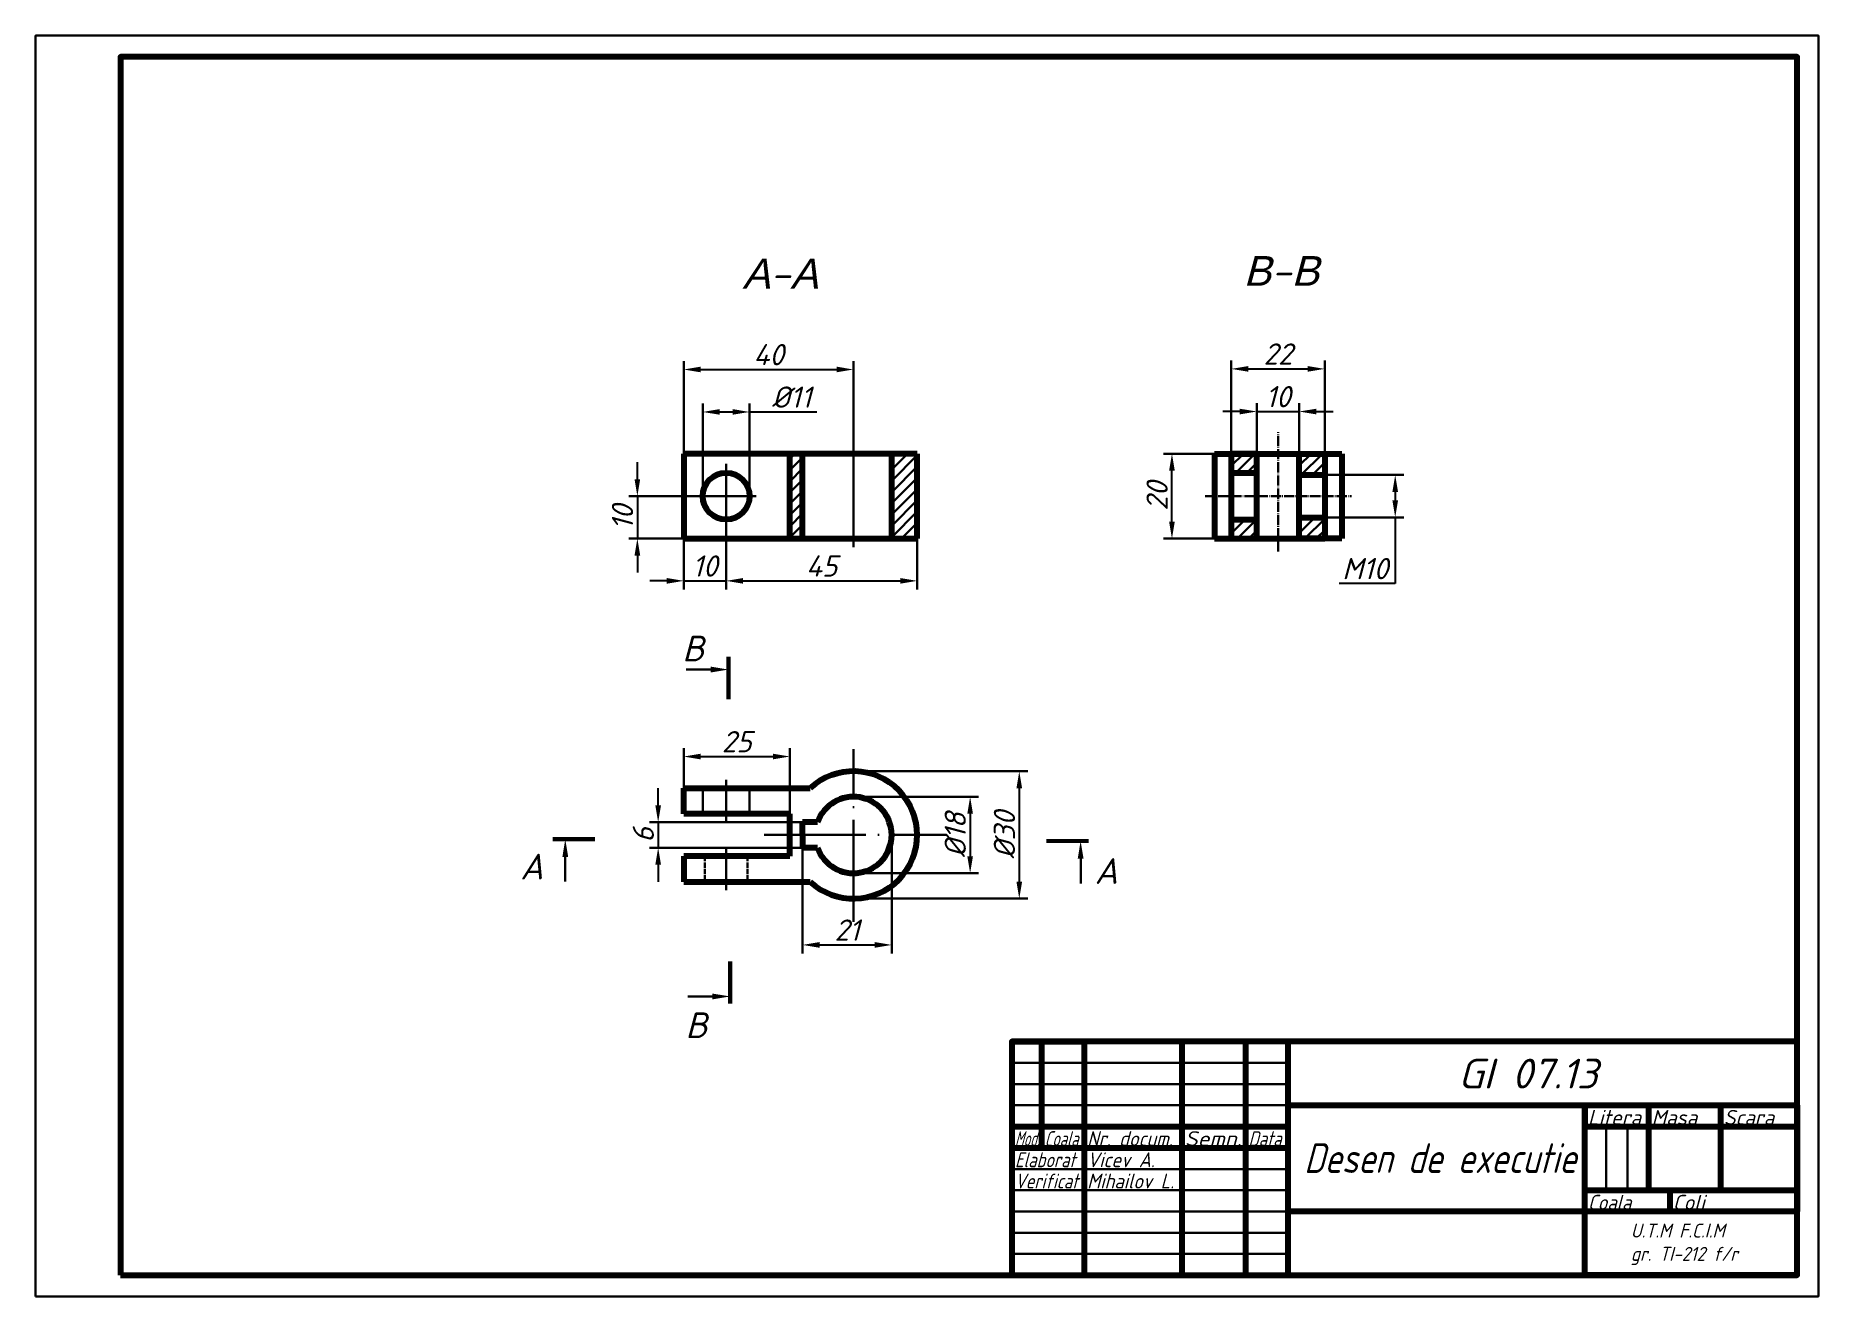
# Model space of a CAD drawing. Header units: inches. Extents: x -210 to 210, y 0 to 297.
import ezdxf
from ezdxf.enums import TextEntityAlignment as Align

# ---------------------------------------------------------------- set-up
doc = ezdxf.new("R2010")
doc.units = ezdxf.units.IN
doc.header["$MEASUREMENT"] = 0
doc.linetypes.add('ACAD_ISO02W100', pattern=[15, 12, -3])
doc.linetypes.add('ACAD_ISO04W100', pattern=[30, 24, -3, 0, -3])
for name, color, linetype, lineweight in [('axe', 130, 'ACAD_ISO04W100', 30), ('contur', 10, 'Continuous', 80), ('cote', 170, 'Continuous', 30), ('hasuta', 30, 'Continuous', 30), ('invisible', 220, 'ACAD_ISO02W100', 30), ('subtire', 70, 'Continuous', 30)]:
    doc.layers.add(name, color=color, linetype=linetype, lineweight=lineweight)
doc.layers.add('text', color=7, linetype='Continuous')
doc.styles.get("Standard").update_dxf_attribs({"font": 'isocpeur.ttf', "oblique": 15})
doc.dimstyles.new('ISO-25', dxfattribs={"dimtxt": 5, "dimasz": 4, "dimexe": 2, "dimexo": 0, "dimgap": 1, "dimtad": 1, "dimtoh": 1, "dimdec": 0, "dimtxsty": 'Standard', "dimcen": 4, "dimadec": 0, "dimazin": 0, "dimtfac": 1, "dimtdec": 0, "dimtmove": 0, "dimatfit": 3, "dimldrblk": 'DOTSMALL', "dimfxl": 1, "dimlwd": 25, "dimlwe": 30, "dimarcsym": 1})

# ---------------------------------------------------------------- blocks, each defined once
blk = doc.blocks.new('*D2')
at = {"layer": 'cote', "color": 0, "lineweight": 30, "ltscale": 0.1, "transparency": 16777216}
for p, q in [((-17.32, 117.69), (12.16, 117.69)), ((-17.32, 99.69), (12.16, 99.69))]:
    blk.add_line(p, q, dxfattribs=at)
at = {"layer": 'cote', "color": 0, "lineweight": 25, "ltscale": 0.1, "transparency": 16777216}
blk.add_line((10.16, 113.69), (10.16, 103.69), dxfattribs=at)
at = {"layer": 'cote', "color": 0, "ltscale": 0.1, "transparency": 16777216}
for points in [[(9.5, 113.69), (10.83, 113.69), (10.16, 117.69)], [(9.5, 103.69), (10.83, 103.69), (10.16, 99.69)]]:
    blk.add_solid(points, dxfattribs=at)
at = {"layer": 'Defpoints', "color": 0, "ltscale": 0.1, "transparency": 16777216}
for p in [(-17.32, 117.69), (-17.32, 99.69), (10.16, 99.69)]:
    blk.add_point(p, dxfattribs=at)
at = {"layer": 'cote', "color": 0, "ltscale": 0.1, "transparency": 16777216, "insert": (6.66, 108.69), "char_height": 5, "attachment_point": 5, "rotation": 90}
blk.add_mtext('%%C18', dxfattribs=at)
blk = doc.blocks.new('_DotSmall')
at = {"color": 0, "linetype": 'ByBlock', "const_width": 0.5}
blk.add_lwpolyline([(-0.0625, 0, 1), (0.0625, 0, 1)], format="xyb", close=True, dxfattribs=at)
blk = doc.blocks.new('*D3')
at = {"layer": 'cote', "color": 0, "lineweight": 30, "ltscale": 0.1, "transparency": 16777216}
for p, q in [((-17.32, 123.69), (23.74, 123.69)), ((-17.32, 93.69), (23.74, 93.69))]:
    blk.add_line(p, q, dxfattribs=at)
at = {"layer": 'cote', "color": 0, "lineweight": 25, "ltscale": 0.1, "transparency": 16777216}
blk.add_line((21.74, 119.69), (21.74, 97.69), dxfattribs=at)
at = {"layer": 'cote', "color": 0, "ltscale": 0.1, "transparency": 16777216}
for points in [[(21.08, 119.69), (22.41, 119.69), (21.74, 123.69)], [(21.08, 97.69), (22.41, 97.69), (21.74, 93.69)]]:
    blk.add_solid(points, dxfattribs=at)
at = {"layer": 'Defpoints', "color": 0, "ltscale": 0.1, "transparency": 16777216}
for p in [(-17.32, 123.69), (-17.32, 93.69), (21.74, 93.69)]:
    blk.add_point(p, dxfattribs=at)
at = {"layer": 'cote', "color": 0, "ltscale": 0.1, "transparency": 16777216, "insert": (18.24, 108.69), "char_height": 5, "attachment_point": 5, "rotation": 90}
blk.add_mtext('%%C30', dxfattribs=at)
blk = doc.blocks.new('*D4')
at = {"layer": 'cote', "color": 0, "lineweight": 25, "ltscale": 0.1, "transparency": 16777216}
for p, q in [((-63.34, 115.69), (-63.34, 119.69)), ((-63.34, 111.69), (-63.34, 105.69)), ((-63.34, 101.69), (-63.34, 97.69))]:
    blk.add_line(p, q, dxfattribs=at)
at = {"layer": 'cote', "color": 0, "lineweight": 30, "ltscale": 0.1, "transparency": 16777216}
for p, q in [((-29.32, 111.69), (-65.34, 111.69)), ((-29.32, 105.69), (-65.34, 105.69))]:
    blk.add_line(p, q, dxfattribs=at)
at = {"layer": 'cote', "color": 0, "ltscale": 0.1, "transparency": 16777216}
for points in [[(-64.01, 115.69), (-62.67, 115.69), (-63.34, 111.69)], [(-64.01, 101.69), (-62.67, 101.69), (-63.34, 105.69)]]:
    blk.add_solid(points, dxfattribs=at)
at = {"layer": 'Defpoints', "color": 0, "ltscale": 0.1, "transparency": 16777216}
for p in [(-29.32, 111.69), (-63.34, 105.69), (-29.32, 105.69)]:
    blk.add_point(p, dxfattribs=at)
at = {"layer": 'cote', "color": 0, "ltscale": 0.1, "transparency": 16777216, "insert": (-66.84, 108.69), "char_height": 5, "attachment_point": 5, "rotation": 90}
blk.add_mtext('6', dxfattribs=at)
blk = doc.blocks.new('*D5')
at = {"layer": 'cote', "color": 0, "lineweight": 30, "ltscale": 0.1, "transparency": 16777216}
for p, q in [((93.7, 193.51), (112.31, 193.51)), ((93.7, 183.51), (112.31, 183.51))]:
    blk.add_line(p, q, dxfattribs=at)
at = {"layer": 'cote', "color": 0, "lineweight": 25, "ltscale": 0.1, "transparency": 16777216}
for p, q in [((110.31, 189.51), (110.31, 187.51)), ((110.31, 183.51), (110.31, 167.94)), ((110.31, 167.94), (97.13, 167.94))]:
    blk.add_line(p, q, dxfattribs=at)
at = {"layer": 'cote', "color": 0, "ltscale": 0.1, "transparency": 16777216}
for points in [[(109.65, 189.51), (110.98, 189.51), (110.31, 193.51)], [(109.65, 187.51), (110.98, 187.51), (110.31, 183.51)]]:
    blk.add_solid(points, dxfattribs=at)
at = {"layer": 'Defpoints', "color": 0, "ltscale": 0.1, "transparency": 16777216}
for p in [(93.7, 193.51), (93.7, 183.51), (110.31, 183.51)]:
    blk.add_point(p, dxfattribs=at)
at = {"layer": 'cote', "color": 0, "ltscale": 0.1, "transparency": 16777216, "insert": (103.22, 171.44), "char_height": 5, "attachment_point": 5}
blk.add_mtext('М10', dxfattribs=at)
blk = doc.blocks.new('*D6')
at = {"layer": 'cote', "color": 0, "lineweight": 30, "ltscale": 0.1, "transparency": 16777216}
for p, q in [((-52.82, 188.51), (-52.82, 210.35)), ((-41.82, 188.51), (-41.82, 210.35))]:
    blk.add_line(p, q, dxfattribs=at)
at = {"layer": 'cote', "color": 0, "lineweight": 25, "ltscale": 0.1, "transparency": 16777216}
for p, q in [((-48.82, 208.35), (-45.82, 208.35)), ((-41.82, 208.35), (-25.98, 208.35))]:
    blk.add_line(p, q, dxfattribs=at)
at = {"layer": 'cote', "color": 0, "ltscale": 0.1, "transparency": 16777216}
for points in [[(-48.82, 209.02), (-48.82, 207.69), (-52.82, 208.35)], [(-45.82, 209.02), (-45.82, 207.69), (-41.82, 208.35)]]:
    blk.add_solid(points, dxfattribs=at)
at = {"layer": 'Defpoints', "color": 0, "ltscale": 0.1, "transparency": 16777216}
for p in [(-41.82, 208.35), (-52.82, 188.51), (-41.82, 188.51)]:
    blk.add_point(p, dxfattribs=at)
at = {"layer": 'cote', "color": 0, "ltscale": 0.1, "transparency": 16777216, "insert": (-31.9, 211.85), "char_height": 5, "attachment_point": 5}
blk.add_mtext('%%C11', dxfattribs=at)
blk = doc.blocks.new('*D7')
at = {"layer": 'cote', "color": 0, "lineweight": 30, "ltscale": 0.1, "transparency": 16777216}
for p, q in [((71.7, 198.51), (71.7, 220.5)), ((93.7, 198.51), (93.7, 220.5))]:
    blk.add_line(p, q, dxfattribs=at)
at = {"layer": 'cote', "color": 0, "lineweight": 25, "ltscale": 0.1, "transparency": 16777216}
blk.add_line((75.7, 218.5), (89.7, 218.5), dxfattribs=at)
at = {"layer": 'cote', "color": 0, "ltscale": 0.1, "transparency": 16777216}
for points in [[(75.7, 219.16), (75.7, 217.83), (71.7, 218.5)], [(89.7, 219.16), (89.7, 217.83), (93.7, 218.5)]]:
    blk.add_solid(points, dxfattribs=at)
at = {"layer": 'Defpoints', "color": 0, "ltscale": 0.1, "transparency": 16777216}
for p in [(93.7, 218.5), (71.7, 198.51), (93.7, 198.51)]:
    blk.add_point(p, dxfattribs=at)
at = {"layer": 'cote', "color": 0, "ltscale": 0.1, "transparency": 16777216, "insert": (82.7, 222), "char_height": 5, "attachment_point": 5}
blk.add_mtext('22', dxfattribs=at)
blk = doc.blocks.new('*D8')
at = {"layer": 'cote', "color": 0, "lineweight": 30, "ltscale": 0.1, "transparency": 16777216}
for p, q in [((-47.32, 178.51), (-47.32, 166.56)), ((-2.32, 178.51), (-2.32, 166.56))]:
    blk.add_line(p, q, dxfattribs=at)
at = {"layer": 'cote', "color": 0, "lineweight": 25, "ltscale": 0.1, "transparency": 16777216}
blk.add_line((-43.32, 168.56), (-6.32, 168.56), dxfattribs=at)
at = {"layer": 'cote', "color": 0, "ltscale": 0.1, "transparency": 16777216}
for points in [[(-43.32, 169.23), (-43.32, 167.89), (-47.32, 168.56)], [(-6.32, 169.23), (-6.32, 167.89), (-2.32, 168.56)]]:
    blk.add_solid(points, dxfattribs=at)
at = {"layer": 'Defpoints', "color": 0, "ltscale": 0.1, "transparency": 16777216}
for p in [(-47.32, 178.51), (-2.32, 178.51), (-2.32, 168.56)]:
    blk.add_point(p, dxfattribs=at)
at = {"layer": 'cote', "color": 0, "ltscale": 0.1, "transparency": 16777216, "insert": (-24.82, 172.06), "char_height": 5, "attachment_point": 5}
blk.add_mtext('45', dxfattribs=at)
blk = doc.blocks.new('*D9')
at = {"layer": 'cote', "color": 0, "lineweight": 25, "ltscale": 0.1, "transparency": 16777216}
for p, q in [((-68.24, 192.51), (-68.24, 196.51)), ((-68.24, 188.51), (-68.24, 178.51)), ((-68.24, 174.51), (-68.24, 170.51))]:
    blk.add_line(p, q, dxfattribs=at)
at = {"layer": 'cote', "color": 0, "lineweight": 30, "ltscale": 0.1, "transparency": 16777216}
for p, q in [((-47.33, 188.51), (-70.24, 188.51)), ((-57.32, 178.51), (-70.24, 178.51))]:
    blk.add_line(p, q, dxfattribs=at)
at = {"layer": 'cote', "color": 0, "ltscale": 0.1, "transparency": 16777216}
for points in [[(-68.91, 192.51), (-67.57, 192.51), (-68.24, 188.51)], [(-68.91, 174.51), (-67.57, 174.51), (-68.24, 178.51)]]:
    blk.add_solid(points, dxfattribs=at)
at = {"layer": 'Defpoints', "color": 0, "ltscale": 0.1, "transparency": 16777216}
for p in [(-47.33, 188.51), (-68.24, 178.51), (-57.32, 178.51)]:
    blk.add_point(p, dxfattribs=at)
at = {"layer": 'cote', "color": 0, "ltscale": 0.1, "transparency": 16777216, "insert": (-71.74, 183.51), "char_height": 5, "attachment_point": 5, "rotation": 90}
blk.add_mtext('10', dxfattribs=at)
blk = doc.blocks.new('*D10')
at = {"layer": 'cote', "color": 0, "lineweight": 30, "ltscale": 0.1, "transparency": 16777216}
for p, q in [((-47.32, 188.38), (-47.32, 166.56)), ((-57.32, 178.51), (-57.32, 166.56))]:
    blk.add_line(p, q, dxfattribs=at)
at = {"layer": 'cote', "color": 0, "lineweight": 25, "ltscale": 0.1, "transparency": 16777216}
for p, q in [((-61.32, 168.56), (-65.32, 168.56)), ((-57.32, 168.56), (-47.32, 168.56)), ((-43.32, 168.56), (-39.32, 168.56))]:
    blk.add_line(p, q, dxfattribs=at)
at = {"layer": 'cote', "color": 0, "ltscale": 0.1, "transparency": 16777216}
for points in [[(-61.32, 169.23), (-61.32, 167.89), (-57.32, 168.56)], [(-43.32, 169.23), (-43.32, 167.89), (-47.32, 168.56)]]:
    blk.add_solid(points, dxfattribs=at)
at = {"layer": 'Defpoints', "color": 0, "ltscale": 0.1, "transparency": 16777216}
for p in [(-47.32, 188.38), (-57.32, 178.51), (-47.32, 168.56)]:
    blk.add_point(p, dxfattribs=at)
at = {"layer": 'cote', "color": 0, "ltscale": 0.1, "transparency": 16777216, "insert": (-52.32, 172.06), "char_height": 5, "attachment_point": 5}
blk.add_mtext('10', dxfattribs=at)
blk = doc.blocks.new('*D11')
at = {"layer": 'cote', "color": 0, "lineweight": 30, "ltscale": 0.1, "transparency": 16777216}
for p, q in [((-29.32, 108.69), (-29.32, 80.79)), ((-8.32, 108.69), (-8.32, 80.79))]:
    blk.add_line(p, q, dxfattribs=at)
at = {"layer": 'cote', "color": 0, "lineweight": 25, "ltscale": 0.1, "transparency": 16777216}
blk.add_line((-25.32, 82.79), (-12.32, 82.79), dxfattribs=at)
at = {"layer": 'cote', "color": 0, "ltscale": 0.1, "transparency": 16777216}
for points in [[(-25.32, 83.46), (-25.32, 82.12), (-29.32, 82.79)], [(-12.32, 83.46), (-12.32, 82.12), (-8.32, 82.79)]]:
    blk.add_solid(points, dxfattribs=at)
at = {"layer": 'Defpoints', "color": 0, "ltscale": 0.1, "transparency": 16777216}
for p in [(-29.32, 108.69), (-8.32, 108.69), (-8.32, 82.79)]:
    blk.add_point(p, dxfattribs=at)
at = {"layer": 'cote', "color": 0, "ltscale": 0.1, "transparency": 16777216, "insert": (-18.82, 86.29), "char_height": 5, "attachment_point": 5}
blk.add_mtext('21', dxfattribs=at)
blk = doc.blocks.new('*D12')
at = {"layer": 'cote', "color": 0, "lineweight": 30, "ltscale": 0.1, "transparency": 16777216}
for p, q in [((67.7, 198.51), (55.71, 198.51)), ((67.7, 178.51), (55.71, 178.51))]:
    blk.add_line(p, q, dxfattribs=at)
at = {"layer": 'cote', "color": 0, "lineweight": 25, "ltscale": 0.1, "transparency": 16777216}
blk.add_line((57.71, 182.51), (57.71, 194.51), dxfattribs=at)
at = {"layer": 'cote', "color": 0, "ltscale": 0.1, "transparency": 16777216}
for points in [[(57.04, 194.51), (58.38, 194.51), (57.71, 198.51)], [(57.04, 182.51), (58.38, 182.51), (57.71, 178.51)]]:
    blk.add_solid(points, dxfattribs=at)
at = {"layer": 'Defpoints', "color": 0, "ltscale": 0.1, "transparency": 16777216}
for p in [(57.71, 198.51), (67.7, 198.51), (67.7, 178.51)]:
    blk.add_point(p, dxfattribs=at)
at = {"layer": 'cote', "color": 0, "ltscale": 0.1, "transparency": 16777216, "insert": (54.21, 188.51), "char_height": 5, "attachment_point": 5, "rotation": 90}
blk.add_mtext('20', dxfattribs=at)
blk = doc.blocks.new('*D13')
at = {"layer": 'cote', "color": 0, "lineweight": 30, "ltscale": 0.1, "transparency": 16777216}
for p, q in [((77.7, 198.51), (77.7, 210.45)), ((87.7, 198.51), (87.7, 210.45))]:
    blk.add_line(p, q, dxfattribs=at)
at = {"layer": 'cote', "color": 0, "lineweight": 25, "ltscale": 0.1, "transparency": 16777216}
for p, q in [((73.7, 208.45), (69.7, 208.45)), ((77.7, 208.45), (87.7, 208.45)), ((91.7, 208.45), (95.7, 208.45))]:
    blk.add_line(p, q, dxfattribs=at)
at = {"layer": 'cote', "color": 0, "ltscale": 0.1, "transparency": 16777216}
for points in [[(73.7, 209.11), (73.7, 207.78), (77.7, 208.45)], [(91.7, 209.11), (91.7, 207.78), (87.7, 208.45)]]:
    blk.add_solid(points, dxfattribs=at)
at = {"layer": 'Defpoints', "color": 0, "ltscale": 0.1, "transparency": 16777216}
for p in [(87.7, 208.45), (77.7, 198.51), (87.7, 198.51)]:
    blk.add_point(p, dxfattribs=at)
at = {"layer": 'cote', "color": 0, "ltscale": 0.1, "transparency": 16777216, "insert": (82.7, 211.95), "char_height": 5, "attachment_point": 5}
blk.add_mtext('10', dxfattribs=at)
blk = doc.blocks.new('*D14')
at = {"layer": 'cote', "color": 0, "lineweight": 30, "ltscale": 0.1, "transparency": 16777216}
for p, q in [((-57.32, 198.51), (-57.32, 220.35)), ((-17.32, 198.51), (-17.32, 220.35))]:
    blk.add_line(p, q, dxfattribs=at)
at = {"layer": 'cote', "color": 0, "lineweight": 25, "ltscale": 0.1, "transparency": 16777216}
blk.add_line((-53.32, 218.35), (-21.32, 218.35), dxfattribs=at)
at = {"layer": 'cote', "color": 0, "ltscale": 0.1, "transparency": 16777216}
for points in [[(-53.32, 219.02), (-53.32, 217.69), (-57.32, 218.35)], [(-21.32, 219.02), (-21.32, 217.69), (-17.32, 218.35)]]:
    blk.add_solid(points, dxfattribs=at)
at = {"layer": 'Defpoints', "color": 0, "ltscale": 0.1, "transparency": 16777216}
for p in [(-17.32, 218.35), (-57.32, 198.51), (-17.32, 198.51)]:
    blk.add_point(p, dxfattribs=at)
at = {"layer": 'cote', "color": 0, "ltscale": 0.1, "transparency": 16777216, "insert": (-37.32, 221.85), "char_height": 5, "attachment_point": 5}
blk.add_mtext('40', dxfattribs=at)
blk = doc.blocks.new('*D15')
at = {"layer": 'cote', "color": 0, "lineweight": 30, "ltscale": 0.1, "transparency": 16777216}
for p, q in [((-57.32, 119.69), (-57.32, 129.17)), ((-32.32, 113.69), (-32.32, 129.17))]:
    blk.add_line(p, q, dxfattribs=at)
at = {"layer": 'cote', "color": 0, "lineweight": 25, "ltscale": 0.1, "transparency": 16777216}
blk.add_line((-53.32, 127.17), (-36.32, 127.17), dxfattribs=at)
at = {"layer": 'cote', "color": 0, "ltscale": 0.1, "transparency": 16777216}
for points in [[(-53.32, 127.84), (-53.32, 126.5), (-57.32, 127.17)], [(-36.32, 127.84), (-36.32, 126.5), (-32.32, 127.17)]]:
    blk.add_solid(points, dxfattribs=at)
at = {"layer": 'Defpoints', "color": 0, "ltscale": 0.1, "transparency": 16777216}
for p in [(-32.32, 127.17), (-57.32, 119.69), (-32.32, 113.69)]:
    blk.add_point(p, dxfattribs=at)
at = {"layer": 'cote', "color": 0, "ltscale": 0.1, "transparency": 16777216, "insert": (-44.82, 130.67), "char_height": 5, "attachment_point": 5}
blk.add_mtext('25', dxfattribs=at)

msp = doc.modelspace()

# ---------------------------------------------------------------- hatches: boundary and pattern name
at = {"layer": 'cote'}
h = msp.add_hatch(color=256, dxfattribs=at)
h.dxf.hatch_style = 1
h.paths.add_polyline_path([(-50.94, 148.35), (-50.94, 146.98), (-46.76, 147.66)])
h = msp.add_hatch(color=256, dxfattribs=at)
h.dxf.hatch_style = 1
h.paths.add_polyline_path([(-85.9, 103.53), (-84.54, 103.53), (-85.22, 107.71)])
h = msp.add_hatch(color=256, dxfattribs=at)
h.dxf.hatch_style = 1
h.paths.add_polyline_path([(35.51, 103.1), (36.88, 103.1), (36.19, 107.27)])
h = msp.add_hatch(color=256, dxfattribs=at)
h.dxf.hatch_style = 1
h.paths.add_polyline_path([(-50.56, 71.33), (-50.56, 69.96), (-46.38, 70.65)])
at = {"layer": 'hasuta', "ltscale": 0.1}
h = msp.add_hatch(dxfattribs=at)
h.set_pattern_fill('ANSI31', color=256, scale=15)
h.set_pattern_definition([(45, (64.7052, 0), (-1.325825, 1.325825), [])])
h.paths.add_polyline_path([(-29.32, 198.51), (-32.32, 198.51), (-32.32, 178.51), (-29.32, 178.51)])
h.paths.add_polyline_path([(-2.32, 198.51), (-8.32, 198.51), (-8.32, 178.51), (-2.32, 178.51)])
h = msp.add_hatch(dxfattribs=at)
h.set_pattern_fill('ANSI31', color=256, scale=15)
h.set_pattern_definition([(45, (13.958, 0), (-1.325825, 1.325825), [])])
h.paths.add_polyline_path([(71.7, 198.51), (71.7, 194.01), (77.7, 194.01), (77.7, 198.51)])
h.paths.add_polyline_path([(71.7, 183.01), (71.7, 178.51), (77.7, 178.51), (77.7, 183.01)])
h.paths.add_polyline_path([(93.7, 183.51), (87.7, 183.51), (87.7, 178.51), (93.7, 178.51)])
h.paths.add_polyline_path([(93.7, 193.51), (93.7, 198.51), (87.7, 198.51), (87.7, 193.51)])

# ---------------------------------------------------------------- linework, layer by layer
at = {"layer": 'axe', "ltscale": 0.1}
for p, q in [((82.7, 175.51), (82.7, 203.61)), ((65.51, 188.51), (100.03, 188.51))]:
    msp.add_line(p, q, dxfattribs=at)
at = {"layer": 'axe'}
for p, q in [((-17.32, 176.51), (-17.32, 200.51)), ((-47.32, 180.64), (-47.32, 196.11)), ((-54.45, 188.51), (-40.21, 188.51)), ((-17.32, 88.26), (-17.32, 128.9)), ((-47.32, 121.69), (-47.32, 111.69)), ((-47.32, 105.69), (-47.32, 95.69)), ((-38.39, 108.69), (4.6, 108.69))]:
    msp.add_line(p, q, dxfattribs=at)
at = {"layer": 'contur'}
for p, q in [((-32.32, 198.51), (-57.32, 198.51)), ((-57.32, 198.51), (-57.32, 178.51)), ((-32.32, 178.51), (-32.32, 198.51)), ((-2.32, 198.51), (-32.32, 198.51)), ((-29.32, 178.51), (-29.32, 198.51)), ((-2.32, 178.51), (-2.32, 198.51)), ((-57.32, 178.51), (-32.32, 178.51)), ((-57.32, 178.51), (-17.32, 178.51)), ((-57.32, 178.51), (-2.32, 178.51)), ((-57.32, 178.51), (-47.32, 178.51)), ((-57.32, 113.69), (-57.32, 119.69)), ((-57.32, 119.69), (-27.52, 119.69)), ((-32.32, 113.69), (-57.32, 113.69)), ((-32.32, 103.69), (-32.32, 113.69)), ((-25.81, 111.69), (-29.32, 111.69)), ((-29.32, 108.69), (-29.32, 111.69)), ((-29.32, 108.69), (-29.32, 105.69)), ((-25.81, 105.69), (-29.32, 105.69)), ((-32.32, 103.69), (-57.32, 103.69)), ((-57.32, 103.69), (-57.32, 97.69)), ((-57.32, 97.69), (-27.52, 97.69)), ((20, 60), (27, 60)), ((27, 60), (27, 35)), ((27, 60), (37, 60)), ((37, 60), (37, 5)), ((60, 60), (60, 5)), ((75, 60), (75, 5)), ((85, 60), (85, 5)), ((85, 60), (85, 45)), ((85, 45), (205, 45)), ((155, 5), (155, 45)), ((155, 45), (170, 45)), ((155, 45), (155, 40)), ((170, 45), (170, 25)), ((187, 25), (187, 45)), ((205, 45), (205, 20)), ((20, 40), (85, 40)), ((155, 40), (205, 40)), ((20, 35), (85, 35)), ((155, 25), (205, 25)), ((170, 25), (175, 25)), ((175, 25), (175, 20)), ((205, 20), (85, 20)), ((205, 5), (155, 5))]:
    msp.add_line(p, q, dxfattribs=at)
at = {"layer": 'contur', "ltscale": 0.1}
for p, q in [((-8.32, 178.51), (-8.32, 198.51)), ((67.7, 198.51), (67.7, 178.51)), ((67.7, 198.51), (71.7, 198.51)), ((77.7, 198.51), (71.7, 198.51)), ((71.7, 198.51), (71.7, 178.51)), ((71.7, 198.51), (87.7, 198.51)), ((77.7, 178.51), (77.7, 198.51)), ((82.7, 198.51), (97.7, 198.51)), ((87.7, 178.51), (87.7, 198.51)), ((87.7, 198.51), (93.7, 198.51)), ((93.7, 198.51), (93.7, 178.51)), ((97.7, 198.51), (97.7, 178.51)), ((71.7, 194.01), (77.7, 194.01)), ((87.7, 188.51), (87.7, 193.51)), ((87.7, 193.51), (93.7, 193.51)), ((71.7, 183.01), (77.7, 183.01)), ((87.7, 183.51), (93.7, 183.51)), ((67.7, 178.51), (71.7, 178.51)), ((71.7, 178.51), (77.7, 178.51)), ((71.7, 178.51), (93.7, 178.51)), ((93.7, 178.51), (87.7, 178.51)), ((97.7, 178.51), (93.7, 178.51))]:
    msp.add_line(p, q, dxfattribs=at)
at = {"layer": 'contur'}
for points in [[(-190, 5), (205, 5), (205, 292), (-190, 292)], [(20, 5), (205, 5), (205, 60), (20, 60)]]:
    msp.add_lwpolyline(points, close=True, dxfattribs=at)
msp.add_circle((-47.32, 188.51), 5.5, dxfattribs=at)
for radius, start, end in [(15, 227.1666, 132.8334), (9, 199.4712, 160.5288)]:
    msp.add_arc((-17.32, 108.69), radius, start, end, dxfattribs=at)
at = {"layer": 'cote'}
for p, q in [((-50.52, 147.66), (-56.76, 147.66)), ((-85.22, 103.95), (-85.22, 97.71)), ((36.26, 103.52), (36.26, 97.27)), ((-50.14, 70.65), (-56.38, 70.65))]:
    msp.add_line(p, q, dxfattribs=at)
at = {"layer": 'cote', "lineweight": 100}
for points in [[(-46.76, 150.66, 1, 1, 0), (-46.76, 140.66, 3, 3, 0)], [(-88.22, 107.71, 1, 1, 0), (-78.22, 107.71, 3, 3, 0)], [(28.1, 107.27, 1, 1, 0), (38.1, 107.27, 3, 3, 0)], [(-46.38, 78.96, 1, 1, 0), (-46.38, 68.96, 3, 3, 0)]]:
    msp.add_lwpolyline(points, format="xyseb", dxfattribs=at)
at = {"layer": 'invisible'}
for p, q in [((-52.82, 119.69), (-52.82, 113.69)), ((-41.82, 119.69), (-41.82, 113.69))]:
    msp.add_line(p, q, dxfattribs=at)
at = {"layer": 'invisible', "ltscale": 0.1}
for p, q in [((-52.32, 103.69), (-52.32, 97.69)), ((-42.32, 103.69), (-42.32, 97.69))]:
    msp.add_line(p, q, dxfattribs=at)
at = {"layer": 'subtire'}
for p, q in [((20, 55), (85, 55)), ((20, 50), (85, 50)), ((20, 50), (85, 50)), ((20, 45), (85, 45)), ((160, 40), (160, 25)), ((165, 25), (165, 40)), ((20, 30), (85, 30)), ((20, 25), (85, 25)), ((20, 20), (85, 20)), ((20, 15), (85, 15)), ((20, 10), (85, 10))]:
    msp.add_line(p, q, dxfattribs=at)
msp.add_lwpolyline([(-210, 0), (210, 0), (210, 297), (-210, 297)], close=True, dxfattribs=at)

# ---------------------------------------------------------------- texts
at = {"layer": 'cote', "oblique": 15}
for s, p in [('B', (-57.68, 149.57)), ('A', (-95.85, 98.21)), ('A', (39.49, 97.17)), ('B', (-56.93, 60.83))]:
    msp.add_text(s, height=6.07, dxfattribs=at).set_placement(p)
at = {"layer": 'cote', "char_height": 7, "attachment_point": 1}
for s, insert in [('{\\fArial|b0|i0|c204|p34;А}-{\\fArial|b0|i0|c204|p34;А}', (-43.48, 244.43)), ('{\\fArial|b0|i0|c0|p34;B}-{\\fArial|b0|i0|c0|p34;B}', (74.56, 245.07))]:
    msp.add_mtext_dynamic_manual_height_columns(s, width=22.9207, gutter_width=17.5, heights=[0], dxfattribs=dict(at, insert=insert))
at = {"layer": 'text', "oblique": 15}
msp.add_text('GI 07.13', height=7, dxfattribs=at).set_placement((141.58, 48.98), align=Align.CENTER)
at = {"layer": 'text', "attachment_point": 1}
for s, width, gutter_width, insert, char_height in [('Litera', 7, 1, (155.73, 43.91), 3.5), ('{\\W1;Masa}', 15.8584, 1, (170.73, 43.91), 3.5), ('{\\W1;Scara}', 16.8174, 1, (187.73, 43.91), 3.5), ('{\\W0.6;Mod.}', 7, 1, (20.73, 38.91), 3.5), ('{\\W0.7;Coala}', 7, 1, (27.73, 38.91), 3.5), ('{\\W0.9;Nr. docum.}', 21.9529, 1, (37.73, 38.91), 3.5), ('{\\W1.1;Semn.}', 13.9347, 1, (60.73, 38.91), 3.5), ('{\\W0.8;Data}', 7, 1, (75.73, 38.91), 3.5), ('{\\W0.8;Elaborat}', 15.6499, 1, (20.73, 33.91), 3.5), ('\\pxt1;{\\W0.9;Vicev A.}', 21.6846, 1, (37.73, 33.91), 3.5), ('{\\W0.8;Desen de executie}', 77.3335, 35, (88.83, 36.07), 7), ('{\\W0.8;Verificat}', 7, 1, (20.73, 28.91), 3.5), ('{\\W0.9;Mihailov L.}', 21.4269, 1, (37.73, 28.91), 3.5), ('{\\W0.9;Coala}', 18.4636, 1, (155.73, 23.91), 3.5), ('{\\W1;Coli}', 14.0626, 1, (175.73, 23.91), 3.5), ('{\\W0.9;U.T.M F.C.I.M\\P\\pxtD,0;gr. TI-212 f/r}', 29.2879, 28.79, (165.81, 17.14), 3.2903)]:
    msp.add_mtext_dynamic_manual_height_columns(s, width=width, gutter_width=gutter_width, heights=[0], dxfattribs=dict(at, insert=insert, char_height=char_height))

# ---------------------------------------------------------------- dimensions: what is measured, and where the dimension line sits
at = {"layer": 'cote', "ltscale": 0.1}
for base, p1, p2, picture, middle in [((-17.32, 218.35), (-57.32, 198.51), (-17.32, 198.51), '*D14', (-37.32, 221.85)), ((93.7, 218.5), (71.7, 198.51), (93.7, 198.51), '*D7', (82.7, 222)), ((87.7, 208.45), (77.7, 198.51), (87.7, 198.51), '*D13', (82.7, 211.95)), ((-47.32, 168.56), (-57.32, 178.51), (-47.32, 188.38), '*D10', (-52.32, 172.06)), ((-2.32, 168.56), (-47.32, 178.51), (-2.32, 178.51), '*D8', (-24.82, 172.06)), ((-32.32, 127.17), (-57.32, 119.69), (-32.32, 113.69), '*D15', (-44.82, 130.67)), ((-8.32, 82.79), (-29.32, 108.69), (-8.32, 108.69), '*D11', (-18.82, 86.29))]:
    dim = msp.add_linear_dim(base=base, p1=p1, p2=p2, dimstyle='ISO-25', dxfattribs=at)
    dim.commit()
    dim.dimension.update_dxf_attribs({"geometry": picture, "text_midpoint": middle})
dim = msp.add_linear_dim(base=(-41.82, 208.35), p1=(-52.82, 188.51), p2=(-41.82, 188.51), text='%%C<>', dimstyle='ISO-25', dxfattribs=at)
dim.commit()
dim.dimension.update_dxf_attribs({"geometry": '*D6', "text_midpoint": (-31.9, 208.35), "dimtype": 160})
for base, p1, p2, picture, middle in [((57.71, 198.51), (67.7, 178.51), (67.7, 198.51), '*D12', (54.21, 188.51)), ((-68.24, 178.51), (-47.33, 188.51), (-57.32, 178.51), '*D9', (-71.74, 183.51)), ((-63.34, 105.69), (-29.32, 111.69), (-29.32, 105.69), '*D4', (-66.84, 108.69))]:
    dim = msp.add_linear_dim(base=base, p1=p1, p2=p2, angle=90, dimstyle='ISO-25', dxfattribs=at)
    dim.commit()
    dim.dimension.update_dxf_attribs({"geometry": picture, "text_midpoint": middle})
dim = msp.add_linear_dim(base=(110.31, 183.51), p1=(93.7, 193.51), p2=(93.7, 183.51), angle=90, text='М<>', dimstyle='ISO-25', dxfattribs=at)
dim.commit()
dim.dimension.update_dxf_attribs({"geometry": '*D5', "text_midpoint": (103.22, 167.94), "dimtype": 160})
for base, p1, p2, picture, middle in [((21.74, 93.69), (-17.32, 123.69), (-17.32, 93.69), '*D3', (18.24, 108.69)), ((10.16, 99.69), (-17.32, 117.69), (-17.32, 99.69), '*D2', (6.66, 108.69))]:
    dim = msp.add_linear_dim(base=base, p1=p1, p2=p2, angle=90, text='%%C<>', dimstyle='ISO-25', dxfattribs=at)
    dim.commit()
    dim.dimension.update_dxf_attribs({"geometry": picture, "text_midpoint": middle})

doc.saveas('drawing.dxf')
